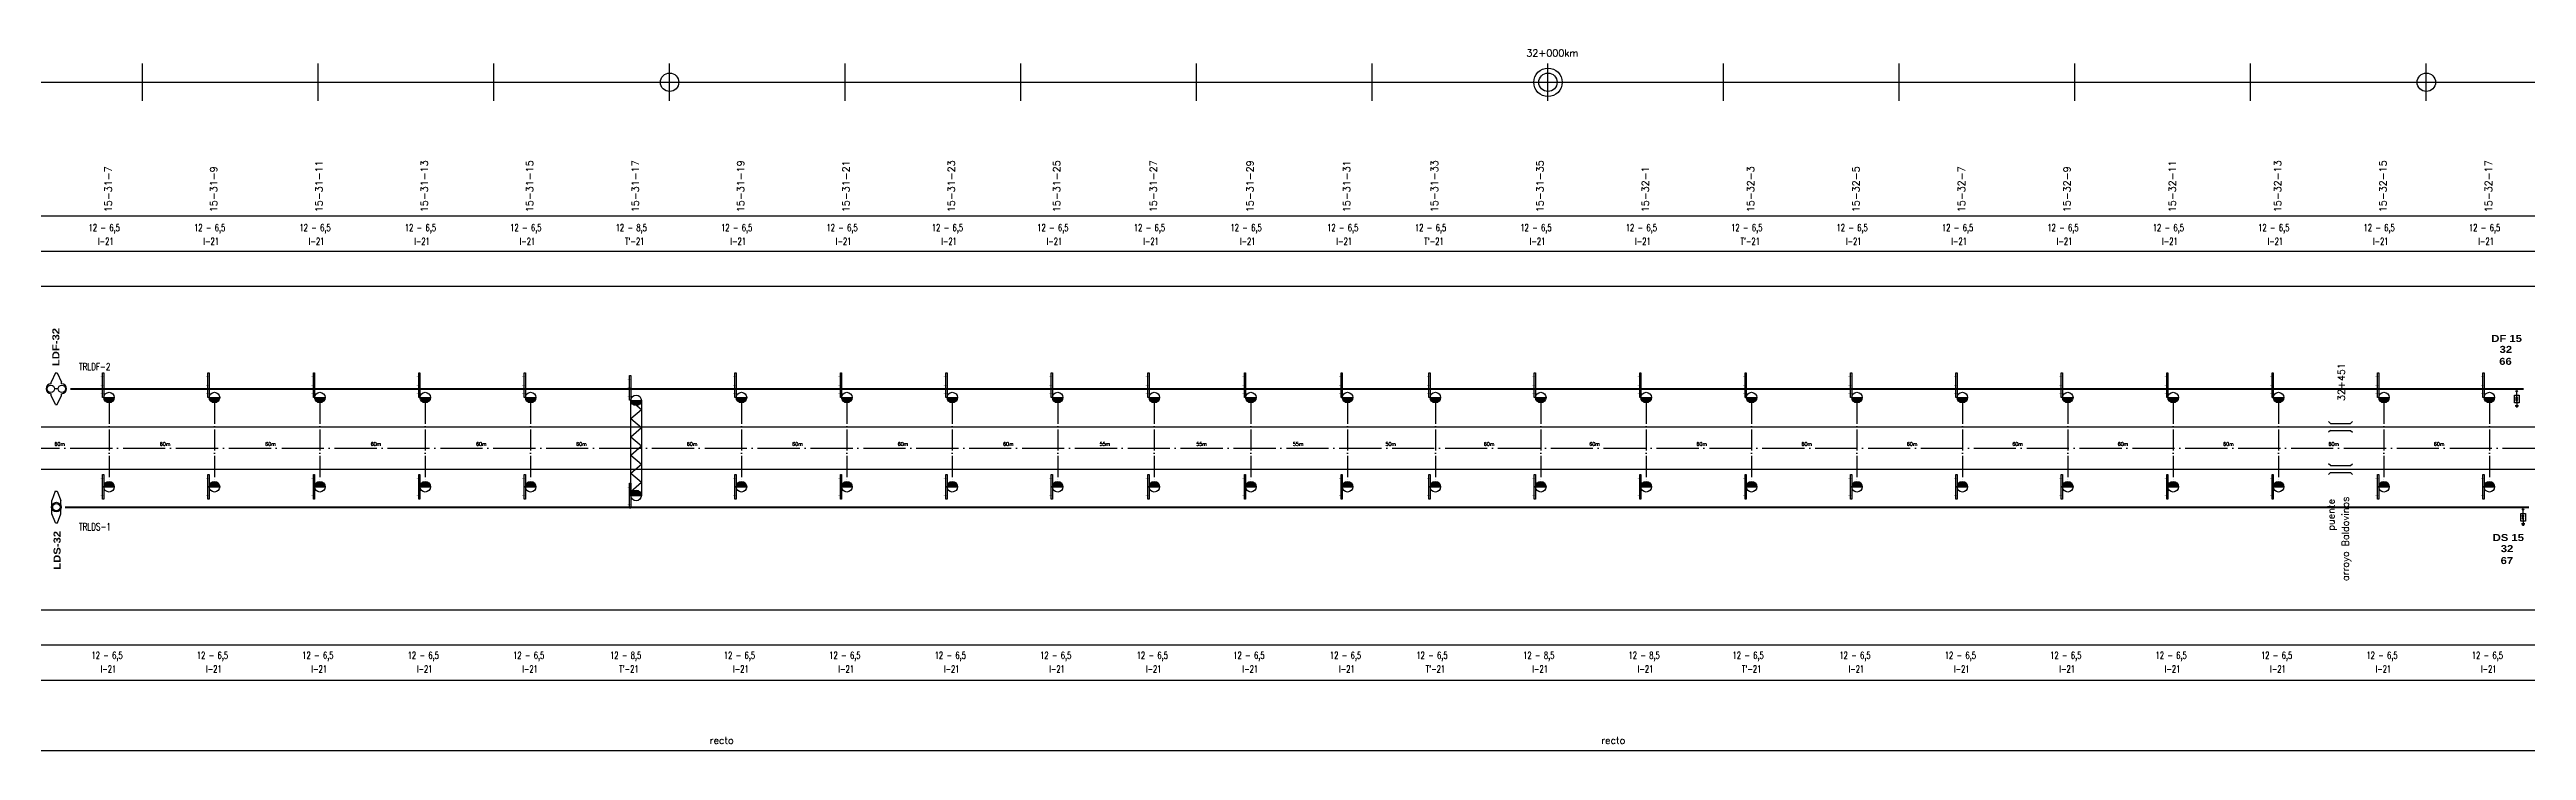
# Model space of a CAD drawing. Header units: millimetres. Extents: x 63 to 27368, y 135 to 1565.
# Drawn here: x 5715 to 7125, y 155 to 554 of the extents above; entities that cross this region are included whole.
import ezdxf

# ---------------------------------------------------------------- set-up
doc = ezdxf.new("R2010")
doc.units = ezdxf.units.MM
doc.linetypes.add('ACAD_ISO04W100', pattern=[30, 24, -3, 0, -3])
for name, color, linetype in [('CARTELES', 7, 'Continuous'), ('catenaria via ascendente', 7, 'Continuous'), ('Cruceta Fe', 42, 'Continuous'), ('Descargadores', 30, 'Continuous'), ('Eje de entrevías', 254, 'Continuous'), ('LDF', 5, 'Continuous'), ('LDS', 1, 'Continuous'), ('longitud vano', 7, 'Continuous'), ('Nº de poste', 6, 'Continuous'), ('progresivas', 4, 'Continuous'), ('retención LDF-LDS', 6, 'Continuous'), ('TEXTOS', 3, 'Continuous')]:
    doc.layers.add(name, color=color, linetype=linetype)
doc.styles.add('SIMPLEX', font='simplex.shx', dxfattribs={"width": 0.75})
doc.styles.add('STYLE1', font='romans.shx')
doc.styles.add('TEXTO_SELLO', font='')
doc.styles.get('TEXTO_SELLO').set_extended_font_data('Arial Black', bold=True)

# ---------------------------------------------------------------- blocks, each defined once
blk = doc.blocks.new('Retención LDS')
at = {"layer": 'retención LDF-LDS', "color": 4}
for p, q in [((-0.6, 9), (-2.6, 3.8)), ((-2.5, 1), (-2.6, 3.8)), ((-0.6, 9), (0.4, 9)), ((0.4, 9), (2.5, 3.8)), ((2.5, 1.1), (2.5, 3.8)), ((-2.5, -3.8), (-2.5, -1.1)), ((-0.4, -9), (-2.5, -3.8)), ((-0.4, -9), (0.6, -9)), ((0.6, -9), (2.6, -3.8)), ((2.6, -3.8), (2.5, -1))]:
    blk.add_line(p, q, dxfattribs=at)
for radius in [2.73, 2.1]:
    blk.add_circle((0, 0), radius, dxfattribs=at)
blk = doc.blocks.new('Retención LDF')
at = {"color": 5}
blk.add_circle((0, 0), 0.128, dxfattribs=at)
at = {"layer": 'retención LDF-LDS', "color": 5}
for p, q in [((-0.5, 9), (-3, 3.8)), ((-3, 2.8), (-3, 3.8)), ((1, 0), (-1, 0)), ((-0.5, 9), (0.5, 9)), ((0.5, 9), (3, 3.8)), ((3, 2.8), (3, 3.8)), ((-3, -3.8), (-3, -2.8)), ((-0.5, -9), (-3, -3.8)), ((-0.5, -9), (0.5, -9)), ((0.5, -9), (3, -3.8)), ((3, -3.8), (3, -2.8))]:
    blk.add_line(p, q, dxfattribs=at)
for centre in [(-3.1, 0), (3.1, 0)]:
    blk.add_circle(centre, 2.1, dxfattribs=at)
for centre, start, end in [((-3, 0), 90, 270), ((3, 0), 270, 90)]:
    blk.add_arc(centre, 2.79, start, end, dxfattribs=at)
blk = doc.blocks.new('Descargador')
at = {"color": 30}
for p, q in [((0, -3.8), (0, 0)), ((0, -4), (-0.5, -3.1)), ((0, -4.8), (-0.5, -3.9)), ((0, -5.6), (-0.5, -4.7)), ((0, -4), (0.5, -3.1)), ((0, -4.8), (0.5, -3.9)), ((0, -5.6), (0.5, -4.7))]:
    blk.add_line(p, q, dxfattribs=at)
at = {"layer": 'Descargadores', "color": 30}
for p, q in [((-1, -8.1), (1, -8.1)), ((-0.7, -8.5), (0.7, -8.5)), ((-0.4, -8.9), (0.4, -8.9)), ((0, -5.6), (0, -8.1))]:
    blk.add_line(p, q, dxfattribs=at)
blk.add_lwpolyline([(-1.3, -2.3), (1.3, -2.3), (1.3, -6.6), (-1.3, -6.6)], close=True, dxfattribs=at)
blk.add_circle((0, 0), 0.381, dxfattribs=at)
blk = doc.blocks.new('Cruceta Fe 1')
at = {"layer": 'Cruceta Fe', "const_width": 0.1}
for points in [[(-0.92, 2.45), (0, 2.45)], [(-0.92, -2.45), (0, -2.45)]]:
    blk.add_lwpolyline(points, dxfattribs=at)
at = {"layer": 'Cruceta Fe'}
blk.add_lwpolyline([(-0.35, 3.52), (0, 3.52), (0, -3.52), (-0.35, -3.52)], close=True, dxfattribs=at)
blk = doc.blocks.new('Cruceta Fe')
at = {"layer": 'Cruceta Fe', "const_width": 0.1}
for points in [[(-0.92, 2.45), (0, 2.45)], [(-0.92, 0), (0, 0)], [(-0.92, -2.45), (0, -2.45)]]:
    blk.add_lwpolyline(points, dxfattribs=at)
at = {"layer": 'Cruceta Fe'}
blk.add_lwpolyline([(-0.35, 3.52), (0, 3.52), (0, -3.52), (-0.35, -3.52)], close=True, dxfattribs=at)

msp = doc.modelspace()

# ---------------------------------------------------------------- hatches: boundary and pattern name
for points in [[(5752.1, 355.7), (5746.1, 355.7, 1)], [(5812.1, 355.7), (5806.1, 355.7, 1)], [(5872.1, 355.7), (5866.1, 355.7, 1)], [(5932.1, 355.7), (5926.1, 355.7, 1)], [(5992.1, 355.7), (5986.1, 355.7, 1)], [(6052.1, 354.1), (6046.1, 354.1, 1)], [(6112.1, 355.7), (6106.1, 355.7, 1)], [(6172.1, 355.7), (6166.1, 355.7, 1)], [(6232.1, 355.7), (6226.1, 355.7, 1)], [(6292.1, 355.7), (6286.1, 355.7, 1)], [(6347.1, 355.7), (6341.1, 355.7, 1)], [(6402.1, 355.7), (6396.1, 355.7, 1)], [(6457.1, 355.7), (6451.1, 355.7, 1)], [(6507.1, 355.7), (6501.1, 355.7, 1)], [(6567.1, 355.7), (6561.1, 355.7, 1)], [(6627.1, 355.7), (6621.1, 355.7, 1)], [(6687.1, 355.7), (6681.1, 355.7, 1)], [(6747.1, 355.7), (6741.1, 355.7, 1)], [(6807.1, 355.7), (6801.1, 355.7, 1)], [(6867.1, 355.7), (6861.1, 355.7, 1)], [(6927.1, 355.7), (6921.1, 355.7, 1)], [(6987.1, 355.7), (6981.1, 355.7, 1)], [(7047.1, 355.7), (7041.1, 355.7, 1)], [(7107.1, 355.7), (7101.1, 355.7, 1)], [(5752.1, 305), (5746.1, 305, -1)], [(5812.1, 305), (5806.1, 305, -1)], [(5872.1, 305), (5866.1, 305, -1)], [(5932.1, 305), (5926.1, 305, -1)], [(5992.1, 305), (5986.1, 305, -1)], [(6052.1, 300), (6046.1, 300, -1)], [(6112.1, 305), (6106.1, 305, -1)], [(6172.1, 305), (6166.1, 305, -1)], [(6232.1, 305), (6226.1, 305, -1)], [(6292.1, 305), (6286.1, 305, -1)], [(6347.1, 305), (6341.1, 305, -1)], [(6402.1, 305), (6396.1, 305, -1)], [(6457.1, 305), (6451.1, 305, -1)], [(6507.1, 305), (6501.1, 305, -1)], [(6567.1, 305), (6561.1, 305, -1)], [(6627.1, 305), (6621.1, 305, -1)], [(6687.1, 305), (6681.1, 305, -1)], [(6747.1, 305), (6741.1, 305, -1)], [(6807.1, 305), (6801.1, 305, -1)], [(6867.1, 305), (6861.1, 305, -1)], [(6927.1, 305), (6921.1, 305, -1)], [(6987.1, 305), (6981.1, 305, -1)], [(7047.1, 305), (7041.1, 305, -1)], [(7107.1, 305), (7101.1, 305, -1)]]:
    msp.add_hatch(color=256).paths.add_polyline_path(points)

# ---------------------------------------------------------------- linework, layer by layer
for p, q in [((5768.2, 524.4), (5768.2, 545.6)), ((5868.2, 524.4), (5868.2, 545.6)), ((5968.2, 524.4), (5968.2, 545.6)), ((6068.2, 524.4), (6068.2, 545.6)), ((6168.2, 524.4), (6168.2, 545.6)), ((6268.2, 524.4), (6268.2, 545.6)), ((6368.2, 524.4), (6368.2, 545.6)), ((6468.2, 524.4), (6468.2, 545.6)), ((6568.2, 524.4), (6568.2, 545.6)), ((6668.2, 524.4), (6668.2, 545.6)), ((6768.2, 524.4), (6768.2, 545.6)), ((6868.2, 524.4), (6868.2, 545.6)), ((6968.2, 524.4), (6968.2, 545.6)), ((7068.2, 524.4), (7068.2, 545.6)), ((68.2, 535), (27368.2, 535)), ((68.2, 459), (27368.2, 459)), ((68.2, 439), (27368.2, 439)), ((68.2, 419), (27368.2, 419)), ((5746.1, 355.7), (5752.1, 355.7)), ((5806.1, 355.7), (5812.1, 355.7)), ((5866.1, 355.7), (5872.1, 355.7)), ((5926.1, 355.7), (5932.1, 355.7)), ((5986.1, 355.7), (5992.1, 355.7)), ((6046.1, 354.1), (6052.1, 354.1)), ((6046.1, 300), (6046.1, 354.1)), ((6046.1, 354.1), (6052.1, 348.9)), ((6052.1, 354.1), (6052.1, 300)), ((6106.1, 355.7), (6112.1, 355.7)), ((6166.1, 355.7), (6172.1, 355.7)), ((6226.1, 355.7), (6232.1, 355.7)), ((6286.1, 355.7), (6292.1, 355.7)), ((6341.1, 355.7), (6347.1, 355.7)), ((6396.1, 355.7), (6402.1, 355.7)), ((6451.1, 355.7), (6457.1, 355.7)), ((6501.1, 355.7), (6507.1, 355.7)), ((6561.1, 355.7), (6567.1, 355.7)), ((6621.1, 355.7), (6627.1, 355.7)), ((6681.1, 355.7), (6687.1, 355.7)), ((6741.1, 355.7), (6747.1, 355.7)), ((6801.1, 355.7), (6807.1, 355.7)), ((6861.1, 355.7), (6867.1, 355.7)), ((6921.1, 355.7), (6927.1, 355.7)), ((6981.1, 355.7), (6987.1, 355.7)), ((7041.1, 355.7), (7047.1, 355.7)), ((7101.1, 355.7), (7107.1, 355.7)), ((6046.1, 343.8), (6052.1, 348.9)), ((6046.1, 343.8), (6052.1, 338.6)), ((6046.1, 333.4), (6052.1, 338.6)), ((7013.6, 341), (7012.6, 342.1)), ((7013.6, 341), (7025.1, 341)), ((7025.1, 341), (7026.2, 342.1)), ((6046.1, 333.4), (6052.1, 328.2)), ((6046.1, 323), (6052.1, 328.2)), ((7013.6, 337), (7012.6, 336)), ((7013.6, 337), (7025.1, 337)), ((7025.1, 337), (7026.2, 336)), ((6046.1, 323), (6052.1, 317.8)), ((6046.1, 312.7), (6052.1, 317.8)), ((6046.1, 312.7), (6052.1, 307.5)), ((7013.6, 317), (7012.6, 318.1)), ((7013.6, 313), (7012.6, 312)), ((7013.6, 317), (7025.1, 317)), ((7013.6, 313), (7025.1, 313)), ((7025.1, 317), (7026.2, 318.1)), ((7025.1, 313), (7026.2, 312)), ((5746.1, 305), (5752.1, 305)), ((5806.1, 305), (5812.1, 305)), ((5866.1, 305), (5872.1, 305)), ((5926.1, 305), (5932.1, 305)), ((5986.1, 305), (5992.1, 305)), ((6046.1, 302.3), (6052.1, 307.5)), ((6046.1, 302.3), (6046.7, 301.8)), ((6046.1, 300), (6052.1, 300)), ((6106.1, 305), (6112.1, 305)), ((6166.1, 305), (6172.1, 305)), ((6226.1, 305), (6232.1, 305)), ((6286.1, 305), (6292.1, 305)), ((6341.1, 305), (6347.1, 305)), ((6396.1, 305), (6402.1, 305)), ((6451.1, 305), (6457.1, 305)), ((6501.1, 305), (6507.1, 305)), ((6561.1, 305), (6567.1, 305)), ((6621.1, 305), (6627.1, 305)), ((6681.1, 305), (6687.1, 305)), ((6741.1, 305), (6747.1, 305)), ((6801.1, 305), (6807.1, 305)), ((6861.1, 305), (6867.1, 305)), ((6921.1, 305), (6927.1, 305)), ((6981.1, 305), (6987.1, 305)), ((7041.1, 305), (7047.1, 305)), ((7101.1, 305), (7107.1, 305)), ((68.2, 235), (27368.2, 235)), ((68.2, 215), (27368.2, 215)), ((68.2, 195), (27368.2, 195)), ((5287.8, 155), (11611.7, 155))]:
    msp.add_line(p, q)
at = {"linetype": 'ACAD_ISO04W100', "ltscale": 0.5}
for p, q in [((5749.1, 352.7), (5749.1, 308)), ((5809.1, 352.7), (5809.1, 308)), ((5869.1, 352.7), (5869.1, 308)), ((5929.1, 352.7), (5929.1, 308)), ((5989.1, 352.7), (5989.1, 308)), ((6109.1, 352.7), (6109.1, 308)), ((6169.1, 352.7), (6169.1, 308)), ((6229.1, 352.7), (6229.1, 308)), ((6289.1, 352.7), (6289.1, 308)), ((6344.1, 352.7), (6344.1, 308)), ((6399.1, 352.7), (6399.1, 308)), ((6454.1, 352.7), (6454.1, 308)), ((6504.1, 352.7), (6504.1, 308)), ((6564.1, 352.7), (6564.1, 308)), ((6624.1, 352.7), (6624.1, 308)), ((6684.1, 352.7), (6684.1, 308)), ((6744.1, 352.7), (6744.1, 308)), ((6804.1, 352.7), (6804.1, 308)), ((6864.1, 352.7), (6864.1, 308)), ((6924.1, 352.7), (6924.1, 308)), ((6984.1, 352.7), (6984.1, 308)), ((7044.1, 352.7), (7044.1, 308)), ((7104.1, 352.7), (7104.1, 308))]:
    msp.add_line(p, q, dxfattribs=at)
for centre, radius in [((6068.2, 535), 5.24), ((6568.2, 535), 8.09), ((6568.2, 535), 5.24), ((7068.2, 535), 5.24), ((5749.1, 355.7), 3), ((5809.1, 355.7), 3), ((5869.1, 355.7), 3), ((5929.1, 355.7), 3), ((5989.1, 355.7), 3), ((6049.1, 354.1), 3), ((6109.1, 355.7), 3), ((6169.1, 355.7), 3), ((6229.1, 355.7), 3), ((6289.1, 355.7), 3), ((6344.1, 355.7), 3), ((6399.1, 355.7), 3), ((6454.1, 355.7), 3), ((6504.1, 355.7), 3), ((6564.1, 355.7), 3), ((6624.1, 355.7), 3), ((6684.1, 355.7), 3), ((6744.1, 355.7), 3), ((6804.1, 355.7), 3), ((6864.1, 355.7), 3), ((6924.1, 355.7), 3), ((6984.1, 355.7), 3), ((7044.1, 355.7), 3), ((7104.1, 355.7), 3), ((5749.1, 305), 3), ((5809.1, 305), 3), ((5869.1, 305), 3), ((5929.1, 305), 3), ((5989.1, 305), 3), ((6049.1, 300), 3), ((6109.1, 305), 3), ((6169.1, 305), 3), ((6229.1, 305), 3), ((6289.1, 305), 3), ((6344.1, 305), 3), ((6399.1, 305), 3), ((6454.1, 305), 3), ((6504.1, 305), 3), ((6564.1, 305), 3), ((6624.1, 305), 3), ((6684.1, 305), 3), ((6744.1, 305), 3), ((6804.1, 305), 3), ((6864.1, 305), 3), ((6924.1, 305), 3), ((6984.1, 305), 3), ((7044.1, 305), 3), ((7104.1, 305), 3)]:
    msp.add_circle(centre, radius)
at = {"layer": 'catenaria via ascendente'}
for p, q in [((68.2, 339), (27368.2, 339)), ((68.2, 315), (26873.7, 315))]:
    msp.add_line(p, q, dxfattribs=at)
at = {"layer": 'Eje de entrevías', "linetype": 'ACAD_ISO04W100'}
msp.add_line((68.2, 327), (27368.2, 327), dxfattribs=at)
at = {"layer": 'LDF', "lineweight": 50}
msp.add_line((5727.1, 360.7), (7123.6, 360.7), dxfattribs=at)
at = {"layer": 'LDS', "lineweight": 50}
msp.add_line((5724.1, 293.4), (7126.6, 293.4), dxfattribs=at)

# ---------------------------------------------------------------- block references
for name, p in [('Retención LDF', (5719.1, 360.7)), ('Retención LDS', (5719.1, 293.4))]:
    msp.add_blockref(name, p)
at = {"layer": 'Cruceta Fe', "xscale": 2, "yscale": 2, "zscale": 2}
for name, p in [('Cruceta Fe', (5746.1, 362.7)), ('Cruceta Fe', (5806.1, 362.7)), ('Cruceta Fe', (5866.1, 362.7)), ('Cruceta Fe', (5926.1, 362.7)), ('Cruceta Fe', (5986.1, 362.7)), ('Cruceta Fe', (6046.1, 361.2)), ('Cruceta Fe', (6106.1, 362.7)), ('Cruceta Fe', (6166.1, 362.7)), ('Cruceta Fe', (6226.1, 362.7)), ('Cruceta Fe', (6286.1, 362.7)), ('Cruceta Fe', (6341.1, 362.7)), ('Cruceta Fe', (6396.1, 362.7)), ('Cruceta Fe', (6451.1, 362.7)), ('Cruceta Fe', (6501.1, 362.7)), ('Cruceta Fe', (6561.1, 362.7)), ('Cruceta Fe', (6621.1, 362.7)), ('Cruceta Fe', (6681.1, 362.7)), ('Cruceta Fe', (6741.1, 362.7)), ('Cruceta Fe', (6801.1, 362.7)), ('Cruceta Fe', (6861.1, 362.7)), ('Cruceta Fe', (6921.1, 362.7)), ('Cruceta Fe', (6981.1, 362.7)), ('Cruceta Fe', (7041.1, 362.7)), ('Cruceta Fe', (7101.1, 362.7)), ('Cruceta Fe 1', (5746.1, 304.9)), ('Cruceta Fe 1', (5806.1, 304.9)), ('Cruceta Fe 1', (5866.1, 304.9)), ('Cruceta Fe 1', (5926.1, 304.9)), ('Cruceta Fe 1', (5986.1, 304.9)), ('Cruceta Fe 1', (6106.1, 304.9)), ('Cruceta Fe 1', (6166.1, 304.9)), ('Cruceta Fe 1', (6226.1, 304.9)), ('Cruceta Fe 1', (6286.1, 304.9)), ('Cruceta Fe 1', (6341.1, 304.9)), ('Cruceta Fe 1', (6396.1, 304.9)), ('Cruceta Fe 1', (6451.1, 304.9)), ('Cruceta Fe 1', (6501.1, 304.9)), ('Cruceta Fe 1', (6561.1, 304.9)), ('Cruceta Fe 1', (6621.1, 304.9)), ('Cruceta Fe 1', (6681.1, 304.9)), ('Cruceta Fe 1', (6741.1, 304.9)), ('Cruceta Fe 1', (6801.1, 304.9)), ('Cruceta Fe 1', (6861.1, 304.9)), ('Cruceta Fe 1', (6921.1, 304.9)), ('Cruceta Fe 1', (6981.1, 304.9)), ('Cruceta Fe 1', (7041.1, 304.9)), ('Cruceta Fe 1', (7101.1, 304.9)), ('Cruceta Fe 1', (6046.1, 299.9))]:
    msp.add_blockref(name, p, dxfattribs=at)
at = {"layer": 'Descargadores', "color": 30}
for p in [(7119.7, 359.3), (7123.3, 292.1)]:
    msp.add_blockref('Descargador', p, dxfattribs=at)

# ---------------------------------------------------------------- texts
at = {"linetype": 'Continuous', "style": 'TEXTO_SELLO'}
for s, p in [('LDF-32', (5720.8, 373.6)), ('LDS-32', (5721.5, 257.8))]:
    msp.add_text(s, height=4, rotation=90, dxfattribs=at).set_placement(p)
at = {"linetype": 'Continuous', "style": 'SIMPLEX', "width": 0.75}
for s, p in [('TRLDF-2', (5732, 371.3)), ('TRLDS-1', (5732, 280.2))]:
    msp.add_text(s, height=4, dxfattribs=at).set_placement(p)
at = {"layer": 'CARTELES', "linetype": 'Continuous', "style": 'TEXTO_SELLO'}
for s, p in [('DF 15', (7105.2, 387.3)), ('32', (7109.9, 381.1)), ('66', (7109.7, 374.3)), ('DS 15', (7106, 274.1)), ('32', (7110.6, 267.8)), ('67', (7110.5, 261))]:
    msp.add_text(s, height=4, dxfattribs=at).set_placement(p)
at = {"layer": 'longitud vano', "linetype": 'Continuous', "style": 'STYLE1'}
for s, p in [('60m', (5718, 328.3)), ('60m', (5778, 328.3)), ('60m', (5838, 328.3)), ('60m', (5898, 328.3)), ('60m', (5958, 328.3)), ('60m', (6015, 328.3)), ('60m', (6078, 328.3)), ('60m', (6138, 328.3)), ('60m', (6198, 328.3)), ('60m', (6258, 328.3)), ('55m', (6313, 328.3)), ('55m', (6368, 328.3)), ('55m', (6423, 328.3)), ('50m', (6475.7, 328.3)), ('60m', (6531.7, 328.3)), ('60m', (6591.7, 328.3)), ('60m', (6652.7, 328.3)), ('60m', (6712.5, 328.3)), ('60m', (6772.5, 328.3)), ('60m', (6832.5, 328.3)), ('60m', (6892.5, 328.3)), ('60m', (6952.5, 328.3)), ('60m', (7012.5, 328.3)), ('60m', (7072.5, 328.3))]:
    msp.add_text(s, height=2, dxfattribs=at).set_placement(p)
at = {"layer": 'Nº de poste', "linetype": 'Continuous', "style": 'STYLE1'}
for s, p in [('15-31-7', (5750.6, 461.1)), ('15-31-9', (5810.6, 461.1)), ('15-31-11', (5870.6, 461.1)), ('15-31-13', (5930.6, 461.1)), ('15-31-15', (5990.6, 461.1)), ('15-31-17', (6050.6, 461.1)), ('15-31-19', (6110.6, 461.1)), ('15-31-21', (6170.6, 461.1)), ('15-31-23', (6230.6, 461.1)), ('15-31-25', (6290.6, 461.1)), ('15-31-27', (6345.6, 461.1)), ('15-31-29', (6400.6, 461.1)), ('15-31-31', (6455.6, 461.1)), ('15-31-33', (6505.6, 461.1)), ('15-31-35', (6565.6, 461.1)), ('15-32-1', (6625.6, 461.1)), ('15-32-3', (6685.6, 461.1)), ('15-32-5', (6745.6, 461.1)), ('15-32-7', (6805.6, 461.1)), ('15-32-9', (6865.6, 461.1)), ('15-32-11', (6925.6, 461.1)), ('15-32-13', (6985.6, 461.1)), ('15-32-15', (7045.6, 461.1)), ('15-32-17', (7105.6, 461.1))]:
    msp.add_text(s, height=4, rotation=90, dxfattribs=at).set_placement(p)
at = {"layer": 'progresivas', "linetype": 'Continuous', "style": 'STYLE1'}
msp.add_text('32+000km', height=4, dxfattribs=at).set_placement((6555.9, 549.6))
msp.add_text('32+451', height=4, rotation=90, dxfattribs=at).set_placement((7021.9, 353.7))
at = {"layer": 'TEXTOS', "linetype": 'Continuous', "style": 'STYLE1', "width": 0.7}
for s, p in [('12 - 6,5', (5737.5, 450.3)), ('12 - 6,5', (5797.5, 450.3)), ('12 - 6,5', (5857.5, 450.3)), ('12 - 6,5', (5917.5, 450.3)), ('12 - 6,5', (5977.5, 450.3)), ('12 - 8,5', (6037.5, 450.3)), ('12 - 6,5', (6097.5, 450.3)), ('12 - 6,5', (6157.5, 450.3)), ('12 - 6,5', (6217.5, 450.3)), ('12 - 6,5', (6277.5, 450.3)), ('12 - 6,5', (6332.5, 450.3)), ('12 - 6,5', (6387.5, 450.3)), ('12 - 6,5', (6442.5, 450.3)), ('12 - 6,5', (6492.5, 450.3)), ('12 - 6,5', (6552.5, 450.3)), ('12 - 6,5', (6612.5, 450.3)), ('12 - 6,5', (6672.5, 450.3)), ('12 - 6,5', (6732.5, 450.3)), ('12 - 6,5', (6792.5, 450.3)), ('12 - 6,5', (6852.5, 450.3)), ('12 - 6,5', (6912.5, 450.3)), ('12 - 6,5', (6972.5, 450.3)), ('12 - 6,5', (7032.5, 450.3)), ('12 - 6,5', (7092.5, 450.3)), ('I-21', (5742.8, 442.5)), ('I-21', (5802.8, 442.5)), ('I-21', (5862.8, 442.5)), ('I-21', (5922.8, 442.5)), ('I-21', (5982.8, 442.5)), ("T'-21", (6042.8, 442.5)), ('I-21', (6102.8, 442.5)), ('I-21', (6162.8, 442.5)), ('I-21', (6222.8, 442.5)), ('I-21', (6282.8, 442.5)), ('I-21', (6337.8, 442.5)), ('I-21', (6392.8, 442.5)), ('I-21', (6447.8, 442.5)), ("T'-21", (6497.8, 442.5)), ('I-21', (6557.8, 442.5)), ('I-21', (6617.8, 442.5)), ("T'-21", (6677.8, 442.5)), ('I-21', (6737.8, 442.5)), ('I-21', (6797.8, 442.5)), ('I-21', (6857.8, 442.5)), ('I-21', (6917.8, 442.5)), ('I-21', (6977.8, 442.5)), ('I-21', (7037.8, 442.5)), ('I-21', (7097.8, 442.5)), ('12 - 6,5', (5739.1, 207.1)), ('I-21', (5744.3, 199.4)), ('12 - 6,5', (5799.1, 207.1)), ('I-21', (5804.3, 199.4)), ('12 - 6,5', (5859.1, 207.1)), ('I-21', (5864.3, 199.4)), ('12 - 6,5', (5919.1, 207.1)), ('I-21', (5924.3, 199.4)), ('12 - 6,5', (5979.1, 207.1)), ('I-21', (5984.3, 199.4)), ('12 - 8,5', (6034.3, 207.1)), ("T'-21", (6039.5, 199.4)), ('12 - 6,5', (6099.1, 207.1)), ('I-21', (6104.3, 199.4)), ('12 - 6,5', (6159.1, 207.1)), ('I-21', (6164.3, 199.4)), ('12 - 6,5', (6219.1, 207.1)), ('I-21', (6224.3, 199.4)), ('12 - 6,5', (6279.1, 207.1)), ('I-21', (6284.3, 199.4)), ('12 - 6,5', (6334.1, 207.1)), ('I-21', (6339.3, 199.4)), ('12 - 6,5', (6389.1, 207.1)), ('I-21', (6394.3, 199.4)), ('12 - 6,5', (6444.1, 207.1)), ('I-21', (6449.3, 199.4)), ('12 - 6,5', (6493.3, 207.1)), ("T'-21", (6498.6, 199.4)), ('12 - 8,5', (6554.1, 207.1)), ('I-21', (6559.3, 199.4)), ('12 - 8,5', (6614.1, 207.1)), ('I-21', (6619.3, 199.4)), ('12 - 6,5', (6673.3, 207.1)), ("T'-21", (6678.6, 199.4)), ('12 - 6,5', (6734.1, 207.1)), ('I-21', (6739.3, 199.4)), ('12 - 6,5', (6794.1, 207.1)), ('I-21', (6799.3, 199.4)), ('12 - 6,5', (6854.1, 207.1)), ('I-21', (6859.3, 199.4)), ('12 - 6,5', (6914.1, 207.1)), ('I-21', (6919.3, 199.4)), ('12 - 6,5', (6974.1, 207.1)), ('I-21', (6979.3, 199.4)), ('12 - 6,5', (7034.1, 207.1)), ('I-21', (7039.3, 199.4)), ('12 - 6,5', (7094.1, 207.1)), ('I-21', (7099.3, 199.4))]:
    msp.add_text(s, height=4, dxfattribs=at).set_placement(p)
at = {"layer": 'TEXTOS', "linetype": 'Continuous', "style": 'STYLE1'}
for s, p in [('puente', (7015.9, 280)), ('arroyo Baldovinos', (7024.1, 251.3))]:
    msp.add_text(s, height=4, rotation=90, dxfattribs=at).set_placement(p)
for p in [(6091, 158.8), (6598.5, 158.8)]:
    msp.add_text('recto', height=4, dxfattribs=at).set_placement(p)

doc.saveas('drawing.dxf')
